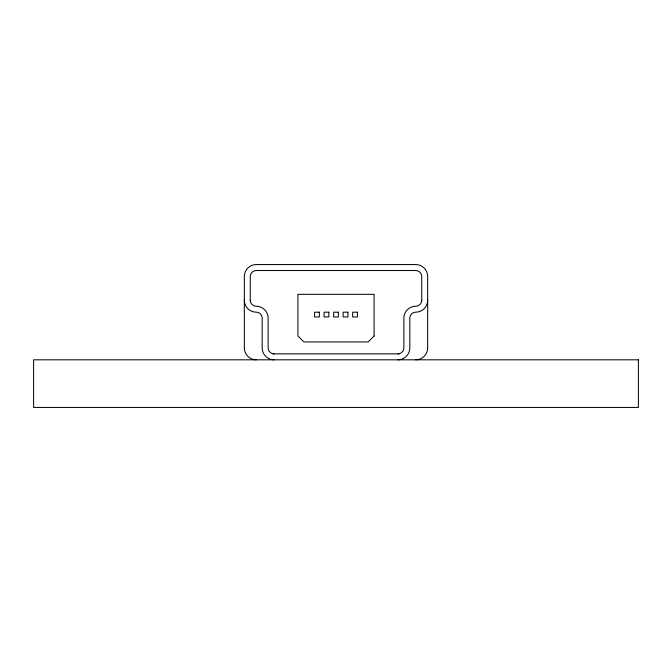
<?xml version="1.0" encoding="UTF-8"?>
<svg xmlns="http://www.w3.org/2000/svg" width="672" height="672" viewBox="0 0 672 672"><rect width="100%" height="100%" fill="white"/><g stroke="black" fill="none" stroke-linecap="round" stroke-linejoin="round"><path stroke-width="1.01" d="M273.311 353.858L399.008 353.858M421.722 301.316L421.722 276.469A5.956 5.956 0 0 0 415.766 270.522L256.234 270.522A5.956 5.956 0 0 0 250.278 276.469L250.278 301.316M274.092 353.858A5.956 5.956 0 0 1 268.136 347.903L268.136 318.142A11.903 11.903 0 0 0 256.234 306.239A5.956 5.956 0 0 1 250.278 300.283M397.908 359.814A11.903 11.903 0 0 0 409.811 347.903L409.811 318.142A5.956 5.956 0 0 1 415.766 312.186A11.903 11.903 0 0 0 427.669 300.283M244.331 300.283A11.903 11.903 0 0 0 256.234 312.186A5.956 5.956 0 0 1 262.189 318.142L262.189 347.903A11.903 11.903 0 0 0 274.092 359.814M397.908 353.858A5.956 5.956 0 0 0 403.864 347.903L403.864 318.142A11.903 11.903 0 0 1 415.766 306.239A5.956 5.956 0 0 0 421.722 300.283M415.766 359.814A11.903 11.903 0 0 0 427.669 347.903L427.669 276.469A11.903 11.903 0 0 0 415.766 264.566L256.234 264.566A11.903 11.903 0 0 0 244.331 276.469L244.331 347.903A11.903 11.903 0 0 0 256.234 359.814M374.094 336L368.147 341.956L303.853 341.956L297.906 336L297.906 294.328L374.094 294.328L374.094 336M319.334 312.186L314.572 312.186L314.572 316.949L319.334 316.949L319.334 312.186M328.86 312.186L324.097 312.186L324.097 316.949L328.86 316.949L328.86 312.186M338.377 312.186L333.623 312.186L333.623 316.949L338.377 316.949L338.377 312.186M347.903 312.186L343.14 312.186L343.14 316.949L347.903 316.949L347.903 312.186M357.428 312.186L352.666 312.186L352.666 316.949L357.428 316.949L357.428 312.186M638.4 359.814L33.6 359.814L33.6 407.434L638.4 407.434L638.4 359.814"/></g></svg>
